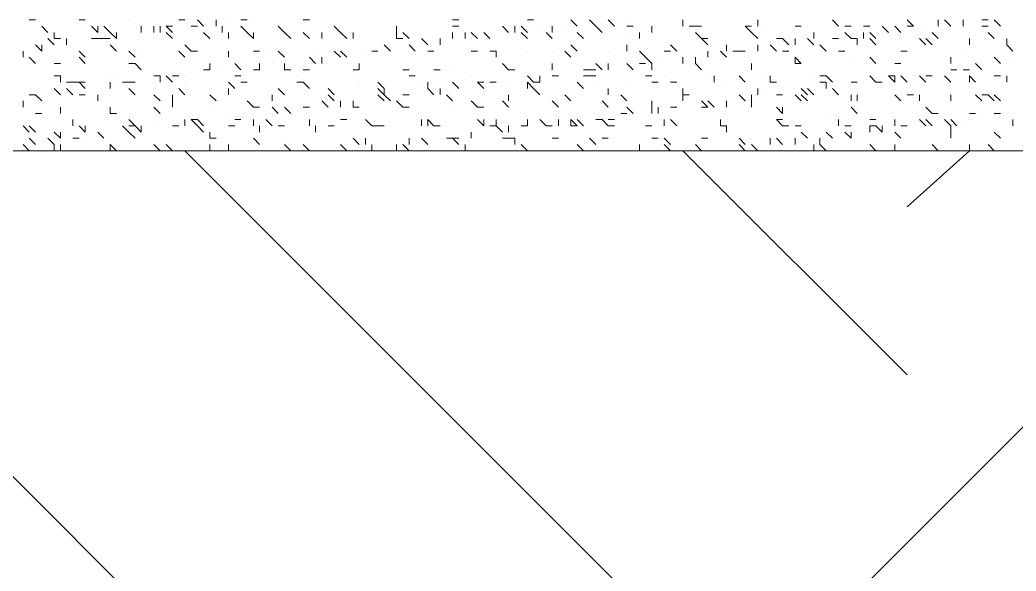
# Model space of a CAD drawing. Header units: millimetres. Extents: x 2928 to 3112, y 1220 to 1280.
# Drawn here: x 3103.218 to 3103.747, y 1251.453 to 1251.745 of the extents above; entities that cross this region are included whole.
import ezdxf

# ---------------------------------------------------------------- set-up
doc = ezdxf.new("R2010")
doc.units = ezdxf.units.MM

msp = doc.modelspace()

# ---------------------------------------------------------------- linework, layer by layer
at = {"color": 9, "linetype": 'Continuous', "lineweight": 5, "true_color": 0xbababa}
for points in [[(3103.22606, 1251.74545), (3103.22275, 1251.74545), (3103.22275, 1251.74545)], [(3103.25252, 1251.74545), (3103.24921, 1251.74545), (3103.24921, 1251.74545)], [(3103.30545, 1251.74545), (3103.30214, 1251.74545), (3103.30214, 1251.74545)], [(3103.31537, 1251.74214), (3103.31207, 1251.74545), (3103.31207, 1251.74545)], [(3103.32199, 1251.74214), (3103.32199, 1251.74545), (3103.32199, 1251.74545)], [(3103.33853, 1251.74545), (3103.33522, 1251.74545), (3103.33522, 1251.74545)], [(3103.37161, 1251.74545), (3103.3683, 1251.74545), (3103.3683, 1251.74545)], [(3103.451, 1251.74545), (3103.44769, 1251.74545), (3103.44769, 1251.74545)], [(3103.4907, 1251.74545), (3103.48739, 1251.74545), (3103.48739, 1251.74545)], [(3103.51385, 1251.74214), (3103.51054, 1251.74545), (3103.51054, 1251.74545)], [(3103.52378, 1251.74214), (3103.52047, 1251.74545), (3103.52047, 1251.74545)], [(3103.5337, 1251.74214), (3103.53039, 1251.74545), (3103.53039, 1251.74545)], [(3103.57009, 1251.74214), (3103.57009, 1251.74545), (3103.57009, 1251.74545)], [(3103.60978, 1251.74214), (3103.60978, 1251.74545), (3103.60978, 1251.74545)], [(3103.65279, 1251.74214), (3103.64948, 1251.74545), (3103.64948, 1251.74545)], [(3103.69248, 1251.74214), (3103.68917, 1251.74545), (3103.68917, 1251.74545)], [(3103.70571, 1251.74214), (3103.70571, 1251.74545), (3103.70571, 1251.74545)], [(3103.71233, 1251.74214), (3103.70902, 1251.74545), (3103.70902, 1251.74545)], [(3103.71233, 1251.74214), (3103.70902, 1251.74545), (3103.70902, 1251.74545)], [(3103.71895, 1251.74214), (3103.71895, 1251.74545), (3103.71895, 1251.74545)], [(3103.73218, 1251.74545), (3103.72887, 1251.74545), (3103.72887, 1251.74545)], [(3103.73879, 1251.74214), (3103.73549, 1251.74545), (3103.73549, 1251.74545)], [(3103.23267, 1251.73883), (3103.22937, 1251.74214), (3103.22937, 1251.74214)], [(3103.23598, 1251.73553), (3103.23598, 1251.73883), (3103.23598, 1251.73883)], [(3103.25914, 1251.73883), (3103.25583, 1251.74214), (3103.25583, 1251.74214)], [(3103.25914, 1251.73883), (3103.25914, 1251.74214), (3103.25914, 1251.74214)], [(3103.26575, 1251.73883), (3103.26245, 1251.74214), (3103.26245, 1251.74214)], [(3103.26906, 1251.73553), (3103.26575, 1251.73883), (3103.26575, 1251.73883)], [(3103.26906, 1251.73553), (3103.26906, 1251.73883), (3103.26906, 1251.73883)], [(3103.28229, 1251.73883), (3103.28229, 1251.74214), (3103.28229, 1251.74214)], [(3103.28891, 1251.73883), (3103.28891, 1251.74214), (3103.28891, 1251.74214)], [(3103.29222, 1251.73883), (3103.29222, 1251.74214), (3103.29222, 1251.74214)], [(3103.29883, 1251.74214), (3103.29553, 1251.74214), (3103.29553, 1251.74214)], [(3103.29883, 1251.73883), (3103.29553, 1251.74214), (3103.29553, 1251.74214)], [(3103.29883, 1251.73553), (3103.29553, 1251.73883), (3103.29553, 1251.73883)], [(3103.31207, 1251.74214), (3103.30876, 1251.74214), (3103.30876, 1251.74214)], [(3103.31868, 1251.73553), (3103.31537, 1251.73883), (3103.31537, 1251.73883)], [(3103.3253, 1251.73883), (3103.3253, 1251.74214), (3103.3253, 1251.74214)], [(3103.3286, 1251.73553), (3103.3286, 1251.73883), (3103.3286, 1251.73883)], [(3103.33853, 1251.73883), (3103.33522, 1251.74214), (3103.33522, 1251.74214)], [(3103.34184, 1251.73553), (3103.33853, 1251.73883), (3103.33853, 1251.73883)], [(3103.34184, 1251.73553), (3103.34184, 1251.73883), (3103.34184, 1251.73883)], [(3103.35838, 1251.73883), (3103.35507, 1251.74214), (3103.35507, 1251.74214)], [(3103.36168, 1251.73553), (3103.35838, 1251.73883), (3103.35838, 1251.73883)], [(3103.37161, 1251.73553), (3103.3683, 1251.73883), (3103.3683, 1251.73883)], [(3103.37822, 1251.73553), (3103.37822, 1251.73883), (3103.37822, 1251.73883)], [(3103.38815, 1251.73883), (3103.38484, 1251.74214), (3103.38484, 1251.74214)], [(3103.39146, 1251.73553), (3103.38815, 1251.73883), (3103.38815, 1251.73883)], [(3103.39476, 1251.73553), (3103.39476, 1251.73883), (3103.39476, 1251.73883)], [(3103.41792, 1251.73883), (3103.41792, 1251.74214), (3103.41792, 1251.74214)], [(3103.41792, 1251.73553), (3103.41792, 1251.73883), (3103.41792, 1251.73883)], [(3103.42454, 1251.73553), (3103.42123, 1251.73883), (3103.42123, 1251.73883)], [(3103.42454, 1251.73553), (3103.42123, 1251.73883), (3103.42123, 1251.73883)], [(3103.451, 1251.74214), (3103.44769, 1251.74214), (3103.44769, 1251.74214)], [(3103.44769, 1251.73553), (3103.44769, 1251.73883), (3103.44769, 1251.73883)], [(3103.45431, 1251.73553), (3103.45431, 1251.73883), (3103.45431, 1251.73883)], [(3103.46092, 1251.73553), (3103.45762, 1251.73883), (3103.45762, 1251.73883)], [(3103.46754, 1251.73553), (3103.46423, 1251.73883), (3103.46423, 1251.73883)], [(3103.47746, 1251.73883), (3103.47416, 1251.74214), (3103.47416, 1251.74214)], [(3103.48077, 1251.73883), (3103.48077, 1251.74214), (3103.48077, 1251.74214)], [(3103.48739, 1251.73883), (3103.48408, 1251.74214), (3103.48408, 1251.74214)], [(3103.48739, 1251.73553), (3103.48408, 1251.73883), (3103.48408, 1251.73883)], [(3103.50062, 1251.73553), (3103.49731, 1251.73883), (3103.49731, 1251.73883)], [(3103.50062, 1251.73883), (3103.50062, 1251.74214), (3103.50062, 1251.74214)], [(3103.51716, 1251.73553), (3103.51385, 1251.73883), (3103.51385, 1251.73883)], [(3103.52708, 1251.73883), (3103.52378, 1251.74214), (3103.52378, 1251.74214)], [(3103.54362, 1251.74214), (3103.54032, 1251.74214), (3103.54032, 1251.74214)], [(3103.54693, 1251.73553), (3103.54693, 1251.73883), (3103.54693, 1251.73883)], [(3103.55355, 1251.73883), (3103.55355, 1251.74214), (3103.55355, 1251.74214)], [(3103.5767, 1251.74214), (3103.5734, 1251.74214), (3103.5734, 1251.74214)], [(3103.58001, 1251.74214), (3103.5767, 1251.74214), (3103.5767, 1251.74214)], [(3103.58001, 1251.73553), (3103.5767, 1251.73883), (3103.5767, 1251.73883)], [(3103.60648, 1251.73883), (3103.60317, 1251.74214), (3103.60317, 1251.74214)], [(3103.60648, 1251.74214), (3103.60317, 1251.74214), (3103.60317, 1251.74214)], [(3103.60978, 1251.73553), (3103.60648, 1251.73883), (3103.60648, 1251.73883)], [(3103.63294, 1251.74214), (3103.62963, 1251.74214), (3103.62963, 1251.74214)], [(3103.63955, 1251.73553), (3103.63955, 1251.73883), (3103.63955, 1251.73883)], [(3103.6594, 1251.74214), (3103.65609, 1251.74214), (3103.65609, 1251.74214)], [(3103.6594, 1251.73553), (3103.65609, 1251.73883), (3103.65609, 1251.73883)], [(3103.66933, 1251.74214), (3103.66602, 1251.74214), (3103.66602, 1251.74214)], [(3103.66602, 1251.73553), (3103.66602, 1251.73883), (3103.66602, 1251.73883)], [(3103.67263, 1251.73553), (3103.66933, 1251.73883), (3103.66933, 1251.73883)], [(3103.67925, 1251.73883), (3103.67594, 1251.74214), (3103.67594, 1251.74214)], [(3103.68587, 1251.73883), (3103.68256, 1251.74214), (3103.68256, 1251.74214)], [(3103.69248, 1251.74214), (3103.68917, 1251.74214), (3103.68917, 1251.74214)], [(3103.70571, 1251.73553), (3103.70241, 1251.73883), (3103.70241, 1251.73883)], [(3103.73218, 1251.74214), (3103.72887, 1251.74214), (3103.72887, 1251.74214)], [(3103.73549, 1251.73553), (3103.73218, 1251.73883), (3103.73218, 1251.73883)], [(3103.23598, 1251.73222), (3103.23267, 1251.73553), (3103.23267, 1251.73553)], [(3103.23929, 1251.73553), (3103.23598, 1251.73553), (3103.23598, 1251.73553)], [(3103.2426, 1251.73222), (3103.2426, 1251.73553), (3103.2426, 1251.73553)], [(3103.25914, 1251.73553), (3103.25583, 1251.73553), (3103.25583, 1251.73553)], [(3103.26245, 1251.73553), (3103.25914, 1251.73553), (3103.25914, 1251.73553)], [(3103.26575, 1251.73553), (3103.26245, 1251.73553), (3103.26245, 1251.73553)], [(3103.42123, 1251.73553), (3103.41792, 1251.73553), (3103.41792, 1251.73553)], [(3103.43446, 1251.73222), (3103.43115, 1251.73553), (3103.43115, 1251.73553)], [(3103.44108, 1251.73222), (3103.44108, 1251.73553), (3103.44108, 1251.73553)], [(3103.58332, 1251.73553), (3103.58001, 1251.73553), (3103.58001, 1251.73553)], [(3103.58332, 1251.73222), (3103.58001, 1251.73553), (3103.58001, 1251.73553)], [(3103.62301, 1251.73553), (3103.61971, 1251.73553), (3103.61971, 1251.73553)], [(3103.62632, 1251.73222), (3103.62301, 1251.73553), (3103.62301, 1251.73553)], [(3103.62963, 1251.73222), (3103.62963, 1251.73553), (3103.62963, 1251.73553)], [(3103.63955, 1251.73222), (3103.63625, 1251.73553), (3103.63625, 1251.73553)], [(3103.65279, 1251.73553), (3103.64948, 1251.73553), (3103.64948, 1251.73553)], [(3103.66271, 1251.73553), (3103.6594, 1251.73553), (3103.6594, 1251.73553)], [(3103.66271, 1251.73222), (3103.66271, 1251.73553), (3103.66271, 1251.73553)], [(3103.67263, 1251.73222), (3103.66933, 1251.73553), (3103.66933, 1251.73553)], [(3103.6991, 1251.73222), (3103.69579, 1251.73553), (3103.69579, 1251.73553)], [(3103.70241, 1251.73222), (3103.6991, 1251.73553), (3103.6991, 1251.73553)], [(3103.72225, 1251.73222), (3103.72225, 1251.73553), (3103.72225, 1251.73553)], [(3103.7421, 1251.73222), (3103.7421, 1251.73553), (3103.7421, 1251.73553)], [(3103.21944, 1251.7256), (3103.21944, 1251.72891), (3103.21944, 1251.72891)], [(3103.22937, 1251.72891), (3103.22606, 1251.73222), (3103.22606, 1251.73222)], [(3103.22937, 1251.72891), (3103.22937, 1251.73222), (3103.22937, 1251.73222)], [(3103.22937, 1251.72891), (3103.22937, 1251.73222), (3103.22937, 1251.73222)], [(3103.25252, 1251.7256), (3103.24921, 1251.72891), (3103.24921, 1251.72891)], [(3103.26906, 1251.72891), (3103.26575, 1251.73222), (3103.26575, 1251.73222)], [(3103.27899, 1251.7256), (3103.27568, 1251.72891), (3103.27568, 1251.72891)], [(3103.30545, 1251.7256), (3103.30214, 1251.72891), (3103.30214, 1251.72891)], [(3103.30876, 1251.72891), (3103.30545, 1251.73222), (3103.30545, 1251.73222)], [(3103.31207, 1251.72891), (3103.30876, 1251.72891), (3103.30876, 1251.72891)], [(3103.3286, 1251.7256), (3103.3286, 1251.72891), (3103.3286, 1251.72891)], [(3103.34514, 1251.72891), (3103.34184, 1251.72891), (3103.34184, 1251.72891)], [(3103.35838, 1251.7256), (3103.35507, 1251.72891), (3103.35507, 1251.72891)], [(3103.38815, 1251.7256), (3103.38484, 1251.72891), (3103.38484, 1251.72891)], [(3103.39146, 1251.7256), (3103.38815, 1251.72891), (3103.38815, 1251.72891)], [(3103.408, 1251.72891), (3103.40469, 1251.72891), (3103.40469, 1251.72891)], [(3103.408, 1251.72891), (3103.40469, 1251.72891), (3103.40469, 1251.72891)], [(3103.41461, 1251.72891), (3103.4113, 1251.73222), (3103.4113, 1251.73222)], [(3103.42784, 1251.72891), (3103.42454, 1251.73222), (3103.42454, 1251.73222)], [(3103.43777, 1251.72891), (3103.43446, 1251.72891), (3103.43446, 1251.72891)], [(3103.46092, 1251.72891), (3103.45762, 1251.72891), (3103.45762, 1251.72891)], [(3103.47085, 1251.72891), (3103.46754, 1251.72891), (3103.46754, 1251.72891)], [(3103.47085, 1251.72891), (3103.46754, 1251.72891), (3103.46754, 1251.72891)], [(3103.47085, 1251.7256), (3103.47085, 1251.72891), (3103.47085, 1251.72891)], [(3103.51054, 1251.7256), (3103.50724, 1251.72891), (3103.50724, 1251.72891)], [(3103.51385, 1251.72891), (3103.51054, 1251.73222), (3103.51054, 1251.73222)], [(3103.54032, 1251.72891), (3103.54032, 1251.73222), (3103.54032, 1251.73222)], [(3103.55024, 1251.7256), (3103.54693, 1251.72891), (3103.54693, 1251.72891)], [(3103.56347, 1251.72891), (3103.56016, 1251.72891), (3103.56016, 1251.72891)], [(3103.56678, 1251.72891), (3103.56347, 1251.73222), (3103.56347, 1251.73222)], [(3103.58332, 1251.7256), (3103.58332, 1251.72891), (3103.58332, 1251.72891)], [(3103.59324, 1251.7256), (3103.58994, 1251.72891), (3103.58994, 1251.72891)], [(3103.59324, 1251.72891), (3103.59324, 1251.73222), (3103.59324, 1251.73222)], [(3103.59986, 1251.72891), (3103.59655, 1251.72891), (3103.59655, 1251.72891)], [(3103.60317, 1251.72891), (3103.59986, 1251.72891), (3103.59986, 1251.72891)], [(3103.60978, 1251.72891), (3103.60978, 1251.73222), (3103.60978, 1251.73222)], [(3103.61971, 1251.72891), (3103.6164, 1251.73222), (3103.6164, 1251.73222)], [(3103.62632, 1251.72891), (3103.62301, 1251.72891), (3103.62301, 1251.72891)], [(3103.64617, 1251.72891), (3103.64286, 1251.73222), (3103.64286, 1251.73222)], [(3103.65609, 1251.72891), (3103.65279, 1251.72891), (3103.65279, 1251.72891)], [(3103.68917, 1251.72891), (3103.68587, 1251.72891), (3103.68587, 1251.72891)], [(3103.74541, 1251.72891), (3103.7421, 1251.73222), (3103.7421, 1251.73222)], [(3103.22606, 1251.72229), (3103.22275, 1251.7256), (3103.22275, 1251.7256)], [(3103.25252, 1251.72229), (3103.24921, 1251.7256), (3103.24921, 1251.7256)], [(3103.37492, 1251.72229), (3103.37161, 1251.7256), (3103.37161, 1251.7256)], [(3103.37822, 1251.72229), (3103.37822, 1251.7256), (3103.37822, 1251.7256)], [(3103.55355, 1251.72229), (3103.55024, 1251.7256), (3103.55024, 1251.7256)], [(3103.57009, 1251.72229), (3103.57009, 1251.7256), (3103.57009, 1251.7256)], [(3103.5767, 1251.72229), (3103.5767, 1251.7256), (3103.5767, 1251.7256)], [(3103.62963, 1251.72229), (3103.62963, 1251.7256), (3103.62963, 1251.7256)], [(3103.63294, 1251.72229), (3103.62963, 1251.7256), (3103.62963, 1251.7256)], [(3103.67263, 1251.72229), (3103.66933, 1251.7256), (3103.66933, 1251.7256)], [(3103.71233, 1251.72229), (3103.71233, 1251.7256), (3103.71233, 1251.7256)], [(3103.73879, 1251.72229), (3103.73549, 1251.7256), (3103.73549, 1251.7256)], [(3103.23929, 1251.72229), (3103.23598, 1251.72229), (3103.23598, 1251.72229)], [(3103.27899, 1251.72229), (3103.27568, 1251.72229), (3103.27568, 1251.72229)], [(3103.28229, 1251.71899), (3103.27899, 1251.72229), (3103.27899, 1251.72229)], [(3103.31868, 1251.71899), (3103.31537, 1251.71899), (3103.31537, 1251.71899)], [(3103.31868, 1251.71899), (3103.31868, 1251.72229), (3103.31868, 1251.72229)], [(3103.33522, 1251.71899), (3103.33191, 1251.72229), (3103.33191, 1251.72229)], [(3103.34514, 1251.71899), (3103.34184, 1251.71899), (3103.34184, 1251.71899)], [(3103.34514, 1251.71899), (3103.34514, 1251.72229), (3103.34514, 1251.72229)], [(3103.35838, 1251.71899), (3103.35838, 1251.72229), (3103.35838, 1251.72229)], [(3103.36168, 1251.71899), (3103.35838, 1251.71899), (3103.35838, 1251.71899)], [(3103.37161, 1251.71899), (3103.3683, 1251.71899), (3103.3683, 1251.71899)], [(3103.39807, 1251.71899), (3103.39476, 1251.71899), (3103.39476, 1251.71899)], [(3103.39807, 1251.71899), (3103.39807, 1251.72229), (3103.39807, 1251.72229)], [(3103.42454, 1251.71899), (3103.42123, 1251.71899), (3103.42123, 1251.71899)], [(3103.44108, 1251.71899), (3103.43777, 1251.71899), (3103.43777, 1251.71899)], [(3103.47746, 1251.71899), (3103.47416, 1251.72229), (3103.47416, 1251.72229)], [(3103.48077, 1251.71899), (3103.47746, 1251.71899), (3103.47746, 1251.71899)], [(3103.50062, 1251.71899), (3103.50062, 1251.72229), (3103.50062, 1251.72229)], [(3103.52047, 1251.71899), (3103.51716, 1251.71899), (3103.51716, 1251.71899)], [(3103.52378, 1251.71899), (3103.52047, 1251.71899), (3103.52047, 1251.71899)], [(3103.52708, 1251.71899), (3103.52378, 1251.72229), (3103.52378, 1251.72229)], [(3103.53039, 1251.71899), (3103.53039, 1251.72229), (3103.53039, 1251.72229)], [(3103.54362, 1251.71899), (3103.54032, 1251.72229), (3103.54032, 1251.72229)], [(3103.55024, 1251.72229), (3103.54693, 1251.72229), (3103.54693, 1251.72229)], [(3103.55355, 1251.71899), (3103.55355, 1251.72229), (3103.55355, 1251.72229)], [(3103.58001, 1251.71899), (3103.5767, 1251.72229), (3103.5767, 1251.72229)], [(3103.60648, 1251.71899), (3103.60648, 1251.72229), (3103.60648, 1251.72229)], [(3103.63294, 1251.72229), (3103.62963, 1251.72229), (3103.62963, 1251.72229)], [(3103.68587, 1251.72229), (3103.68256, 1251.72229), (3103.68256, 1251.72229)], [(3103.71564, 1251.71899), (3103.71233, 1251.71899), (3103.71233, 1251.71899)], [(3103.72225, 1251.71899), (3103.71895, 1251.71899), (3103.71895, 1251.71899)], [(3103.72887, 1251.71899), (3103.72556, 1251.72229), (3103.72556, 1251.72229)], [(3103.23929, 1251.71568), (3103.23598, 1251.71568), (3103.23598, 1251.71568)], [(3103.23929, 1251.71237), (3103.23929, 1251.71568), (3103.23929, 1251.71568)], [(3103.24591, 1251.71237), (3103.2426, 1251.71237), (3103.2426, 1251.71237)], [(3103.24921, 1251.71237), (3103.24591, 1251.71237), (3103.24591, 1251.71237)], [(3103.25252, 1251.70906), (3103.24921, 1251.71237), (3103.24921, 1251.71237)], [(3103.25252, 1251.71237), (3103.24921, 1251.71237), (3103.24921, 1251.71237)], [(3103.26575, 1251.70906), (3103.26575, 1251.71237), (3103.26575, 1251.71237)], [(3103.27568, 1251.71237), (3103.27237, 1251.71237), (3103.27237, 1251.71237)], [(3103.27899, 1251.71237), (3103.27568, 1251.71237), (3103.27568, 1251.71237)], [(3103.29222, 1251.71568), (3103.28891, 1251.71568), (3103.28891, 1251.71568)], [(3103.29222, 1251.71237), (3103.29222, 1251.71568), (3103.29222, 1251.71568)], [(3103.29883, 1251.71237), (3103.29553, 1251.71568), (3103.29553, 1251.71568)], [(3103.30214, 1251.71568), (3103.29883, 1251.71568), (3103.29883, 1251.71568)], [(3103.33191, 1251.70906), (3103.3286, 1251.71237), (3103.3286, 1251.71237)], [(3103.33522, 1251.71568), (3103.33191, 1251.71568), (3103.33191, 1251.71568)], [(3103.33853, 1251.71237), (3103.33522, 1251.71237), (3103.33522, 1251.71237)], [(3103.3683, 1251.71237), (3103.36499, 1251.71237), (3103.36499, 1251.71237)], [(3103.37161, 1251.70906), (3103.3683, 1251.71237), (3103.3683, 1251.71237)], [(3103.4113, 1251.70906), (3103.408, 1251.71237), (3103.408, 1251.71237)], [(3103.42784, 1251.71568), (3103.42454, 1251.71568), (3103.42454, 1251.71568)], [(3103.43446, 1251.70906), (3103.43446, 1251.71237), (3103.43446, 1251.71237)], [(3103.451, 1251.70906), (3103.44769, 1251.71237), (3103.44769, 1251.71237)], [(3103.451, 1251.70906), (3103.44769, 1251.71237), (3103.44769, 1251.71237)], [(3103.46423, 1251.70906), (3103.46092, 1251.71237), (3103.46092, 1251.71237)], [(3103.46423, 1251.70906), (3103.46092, 1251.71237), (3103.46092, 1251.71237)], [(3103.46423, 1251.71237), (3103.46092, 1251.71237), (3103.46092, 1251.71237)], [(3103.47085, 1251.71237), (3103.46754, 1251.71237), (3103.46754, 1251.71237)], [(3103.4907, 1251.71237), (3103.48739, 1251.71568), (3103.48739, 1251.71568)], [(3103.48739, 1251.70906), (3103.48739, 1251.71237), (3103.48739, 1251.71237)], [(3103.4907, 1251.70906), (3103.48739, 1251.71237), (3103.48739, 1251.71237)], [(3103.494, 1251.71237), (3103.4907, 1251.71237), (3103.4907, 1251.71237)], [(3103.494, 1251.71237), (3103.494, 1251.71568), (3103.494, 1251.71568)], [(3103.50393, 1251.71568), (3103.50062, 1251.71568), (3103.50062, 1251.71568)], [(3103.51716, 1251.70906), (3103.51385, 1251.71237), (3103.51385, 1251.71237)], [(3103.52047, 1251.71568), (3103.51716, 1251.71568), (3103.51716, 1251.71568)], [(3103.52378, 1251.71568), (3103.52047, 1251.71568), (3103.52047, 1251.71568)], [(3103.55355, 1251.71568), (3103.55024, 1251.71568), (3103.55024, 1251.71568)], [(3103.55686, 1251.71237), (3103.55355, 1251.71237), (3103.55355, 1251.71237)], [(3103.56678, 1251.71237), (3103.56347, 1251.71237), (3103.56347, 1251.71237)], [(3103.58663, 1251.71237), (3103.58663, 1251.71568), (3103.58663, 1251.71568)], [(3103.60317, 1251.71237), (3103.59986, 1251.71568), (3103.59986, 1251.71568)], [(3103.6164, 1251.71237), (3103.6164, 1251.71568), (3103.6164, 1251.71568)], [(3103.61971, 1251.71237), (3103.6164, 1251.71237), (3103.6164, 1251.71237)], [(3103.64617, 1251.71568), (3103.64286, 1251.71568), (3103.64286, 1251.71568)], [(3103.64617, 1251.71237), (3103.64286, 1251.71237), (3103.64286, 1251.71237)], [(3103.64948, 1251.71237), (3103.64617, 1251.71568), (3103.64617, 1251.71568)], [(3103.64617, 1251.70906), (3103.64617, 1251.71237), (3103.64617, 1251.71237)], [(3103.66271, 1251.71237), (3103.6594, 1251.71237), (3103.6594, 1251.71237)], [(3103.67263, 1251.71237), (3103.66933, 1251.71568), (3103.66933, 1251.71568)], [(3103.67594, 1251.71237), (3103.67263, 1251.71237), (3103.67263, 1251.71237)], [(3103.68256, 1251.71237), (3103.67925, 1251.71568), (3103.67925, 1251.71568)], [(3103.68256, 1251.71568), (3103.67925, 1251.71568), (3103.67925, 1251.71568)], [(3103.68256, 1251.71237), (3103.68256, 1251.71568), (3103.68256, 1251.71568)], [(3103.68917, 1251.71237), (3103.68587, 1251.71568), (3103.68587, 1251.71568)], [(3103.6991, 1251.71237), (3103.69579, 1251.71568), (3103.69579, 1251.71568)], [(3103.70241, 1251.71568), (3103.6991, 1251.71568), (3103.6991, 1251.71568)], [(3103.71233, 1251.71237), (3103.70902, 1251.71568), (3103.70902, 1251.71568)], [(3103.72556, 1251.71237), (3103.72225, 1251.71568), (3103.72225, 1251.71568)], [(3103.72225, 1251.71237), (3103.72225, 1251.71568), (3103.72225, 1251.71568)], [(3103.73879, 1251.71568), (3103.73549, 1251.71568), (3103.73549, 1251.71568)], [(3103.7421, 1251.71237), (3103.7421, 1251.71568), (3103.7421, 1251.71568)], [(3103.23929, 1251.70575), (3103.23598, 1251.70906), (3103.23598, 1251.70906)], [(3103.24591, 1251.70575), (3103.2426, 1251.70906), (3103.2426, 1251.70906)], [(3103.27899, 1251.70575), (3103.27568, 1251.70906), (3103.27568, 1251.70906)], [(3103.30545, 1251.70575), (3103.30214, 1251.70906), (3103.30214, 1251.70906)], [(3103.3286, 1251.70575), (3103.3286, 1251.70906), (3103.3286, 1251.70906)], [(3103.35838, 1251.70575), (3103.35507, 1251.70906), (3103.35507, 1251.70906)], [(3103.38484, 1251.70575), (3103.38153, 1251.70906), (3103.38153, 1251.70906)], [(3103.4113, 1251.70575), (3103.408, 1251.70906), (3103.408, 1251.70906)], [(3103.4113, 1251.70575), (3103.4113, 1251.70906), (3103.4113, 1251.70906)], [(3103.43777, 1251.70575), (3103.43446, 1251.70906), (3103.43446, 1251.70906)], [(3103.44108, 1251.70575), (3103.44108, 1251.70906), (3103.44108, 1251.70906)], [(3103.494, 1251.70575), (3103.4907, 1251.70906), (3103.4907, 1251.70906)], [(3103.53039, 1251.70575), (3103.53039, 1251.70906), (3103.53039, 1251.70906)], [(3103.57009, 1251.70575), (3103.57009, 1251.70906), (3103.57009, 1251.70906)], [(3103.60978, 1251.70575), (3103.60978, 1251.70906), (3103.60978, 1251.70906)], [(3103.63625, 1251.70575), (3103.63294, 1251.70906), (3103.63294, 1251.70906)], [(3103.63955, 1251.70575), (3103.63625, 1251.70906), (3103.63625, 1251.70906)], [(3103.65279, 1251.70575), (3103.64948, 1251.70906), (3103.64948, 1251.70906)], [(3103.21944, 1251.69914), (3103.21944, 1251.70245), (3103.21944, 1251.70245)], [(3103.22606, 1251.70575), (3103.22275, 1251.70575), (3103.22275, 1251.70575)], [(3103.22606, 1251.70575), (3103.22275, 1251.70575), (3103.22275, 1251.70575)], [(3103.22937, 1251.70245), (3103.22606, 1251.70575), (3103.22606, 1251.70575)], [(3103.25252, 1251.70575), (3103.24921, 1251.70575), (3103.24921, 1251.70575)], [(3103.25914, 1251.70245), (3103.25914, 1251.70575), (3103.25914, 1251.70575)], [(3103.25914, 1251.70245), (3103.25914, 1251.70575), (3103.25914, 1251.70575)], [(3103.29222, 1251.70245), (3103.28891, 1251.70575), (3103.28891, 1251.70575)], [(3103.29883, 1251.70245), (3103.29883, 1251.70575), (3103.29883, 1251.70575)], [(3103.29883, 1251.69914), (3103.29883, 1251.70245), (3103.29883, 1251.70245)], [(3103.32199, 1251.70245), (3103.31868, 1251.70575), (3103.31868, 1251.70575)], [(3103.34184, 1251.69914), (3103.33853, 1251.70245), (3103.33853, 1251.70245)], [(3103.35176, 1251.70245), (3103.35176, 1251.70575), (3103.35176, 1251.70575)], [(3103.38153, 1251.69914), (3103.37822, 1251.70245), (3103.37822, 1251.70245)], [(3103.38484, 1251.70245), (3103.38153, 1251.70575), (3103.38153, 1251.70575)], [(3103.38815, 1251.69914), (3103.38815, 1251.70245), (3103.38815, 1251.70245)], [(3103.39476, 1251.69914), (3103.39476, 1251.70245), (3103.39476, 1251.70245)], [(3103.4113, 1251.70245), (3103.408, 1251.70575), (3103.408, 1251.70575)], [(3103.41461, 1251.70245), (3103.4113, 1251.70575), (3103.4113, 1251.70575)], [(3103.41461, 1251.70245), (3103.4113, 1251.70575), (3103.4113, 1251.70575)], [(3103.42123, 1251.69914), (3103.41792, 1251.70245), (3103.41792, 1251.70245)], [(3103.42454, 1251.70575), (3103.42123, 1251.70575), (3103.42123, 1251.70575)], [(3103.44769, 1251.70245), (3103.44438, 1251.70575), (3103.44438, 1251.70575)], [(3103.46092, 1251.69914), (3103.45762, 1251.70245), (3103.45762, 1251.70245)], [(3103.47746, 1251.69914), (3103.47416, 1251.70245), (3103.47416, 1251.70245)], [(3103.47746, 1251.70245), (3103.47746, 1251.70575), (3103.47746, 1251.70575)], [(3103.50393, 1251.69914), (3103.50062, 1251.70245), (3103.50062, 1251.70245)], [(3103.51054, 1251.70245), (3103.50724, 1251.70575), (3103.50724, 1251.70575)], [(3103.53039, 1251.69914), (3103.52708, 1251.70245), (3103.52708, 1251.70245)], [(3103.54032, 1251.70245), (3103.53701, 1251.70575), (3103.53701, 1251.70575)], [(3103.55355, 1251.69914), (3103.55355, 1251.70245), (3103.55355, 1251.70245)], [(3103.57009, 1251.70245), (3103.57009, 1251.70575), (3103.57009, 1251.70575)], [(3103.5734, 1251.70575), (3103.57009, 1251.70575), (3103.57009, 1251.70575)], [(3103.58332, 1251.69914), (3103.58001, 1251.70245), (3103.58001, 1251.70245)], [(3103.58332, 1251.69914), (3103.58001, 1251.70245), (3103.58001, 1251.70245)], [(3103.58663, 1251.69914), (3103.58332, 1251.70245), (3103.58332, 1251.70245)], [(3103.59324, 1251.69914), (3103.59324, 1251.70245), (3103.59324, 1251.70245)], [(3103.60317, 1251.70245), (3103.59986, 1251.70575), (3103.59986, 1251.70575)], [(3103.60648, 1251.70245), (3103.60648, 1251.70575), (3103.60648, 1251.70575)], [(3103.60648, 1251.69914), (3103.60648, 1251.70245), (3103.60648, 1251.70245)], [(3103.62301, 1251.70575), (3103.61971, 1251.70575), (3103.61971, 1251.70575)], [(3103.63294, 1251.70245), (3103.62963, 1251.70575), (3103.62963, 1251.70575)], [(3103.63625, 1251.70245), (3103.63294, 1251.70575), (3103.63294, 1251.70575)], [(3103.6594, 1251.70245), (3103.6594, 1251.70575), (3103.6594, 1251.70575)], [(3103.66271, 1251.70245), (3103.66271, 1251.70575), (3103.66271, 1251.70575)], [(3103.68587, 1251.70245), (3103.68256, 1251.70575), (3103.68256, 1251.70575)], [(3103.69248, 1251.70575), (3103.68917, 1251.70575), (3103.68917, 1251.70575)], [(3103.69579, 1251.70245), (3103.69579, 1251.70575), (3103.69579, 1251.70575)], [(3103.71233, 1251.70245), (3103.71233, 1251.70575), (3103.71233, 1251.70575)], [(3103.72887, 1251.70245), (3103.72556, 1251.70575), (3103.72556, 1251.70575)], [(3103.73218, 1251.70575), (3103.72887, 1251.70575), (3103.72887, 1251.70575)], [(3103.73549, 1251.70245), (3103.73218, 1251.70575), (3103.73218, 1251.70575)], [(3103.73879, 1251.70245), (3103.73549, 1251.70575), (3103.73549, 1251.70575)], [(3103.23929, 1251.69583), (3103.23929, 1251.69914), (3103.23929, 1251.69914)], [(3103.26575, 1251.69583), (3103.26575, 1251.69914), (3103.26575, 1251.69914)], [(3103.29222, 1251.69583), (3103.28891, 1251.69914), (3103.28891, 1251.69914)], [(3103.34514, 1251.69914), (3103.34184, 1251.69914), (3103.34184, 1251.69914)], [(3103.35507, 1251.69583), (3103.35176, 1251.69914), (3103.35176, 1251.69914)], [(3103.36168, 1251.69583), (3103.35838, 1251.69914), (3103.35838, 1251.69914)], [(3103.37161, 1251.69914), (3103.3683, 1251.69914), (3103.3683, 1251.69914)], [(3103.37161, 1251.69914), (3103.3683, 1251.69914), (3103.3683, 1251.69914)], [(3103.39807, 1251.69914), (3103.39476, 1251.69914), (3103.39476, 1251.69914)], [(3103.42454, 1251.69914), (3103.42123, 1251.69914), (3103.42123, 1251.69914)], [(3103.46423, 1251.69914), (3103.46092, 1251.69914), (3103.46092, 1251.69914)], [(3103.54362, 1251.69583), (3103.54032, 1251.69914), (3103.54032, 1251.69914)], [(3103.55355, 1251.69583), (3103.55355, 1251.69914), (3103.55355, 1251.69914)], [(3103.55686, 1251.69583), (3103.55686, 1251.69914), (3103.55686, 1251.69914)], [(3103.56678, 1251.69914), (3103.56347, 1251.69914), (3103.56347, 1251.69914)], [(3103.58332, 1251.69914), (3103.58001, 1251.69914), (3103.58001, 1251.69914)], [(3103.62301, 1251.69583), (3103.61971, 1251.69914), (3103.61971, 1251.69914)], [(3103.62301, 1251.69583), (3103.62301, 1251.69914), (3103.62301, 1251.69914)], [(3103.66271, 1251.69583), (3103.6594, 1251.69914), (3103.6594, 1251.69914)], [(3103.70241, 1251.69583), (3103.6991, 1251.69914), (3103.6991, 1251.69914)], [(3103.22937, 1251.69583), (3103.22606, 1251.69583), (3103.22606, 1251.69583)], [(3103.24591, 1251.68922), (3103.24591, 1251.69252), (3103.24591, 1251.69252)], [(3103.26906, 1251.69583), (3103.26575, 1251.69583), (3103.26575, 1251.69583)], [(3103.27899, 1251.68922), (3103.27568, 1251.69252), (3103.27568, 1251.69252)], [(3103.30545, 1251.68922), (3103.30545, 1251.69252), (3103.30545, 1251.69252)], [(3103.31207, 1251.68922), (3103.30876, 1251.69252), (3103.30876, 1251.69252)], [(3103.31207, 1251.69252), (3103.30876, 1251.69252), (3103.30876, 1251.69252)], [(3103.31537, 1251.68922), (3103.31207, 1251.69252), (3103.31207, 1251.69252)], [(3103.33522, 1251.69252), (3103.33191, 1251.69252), (3103.33191, 1251.69252)], [(3103.34184, 1251.68922), (3103.34184, 1251.69252), (3103.34184, 1251.69252)], [(3103.35176, 1251.68922), (3103.34845, 1251.69252), (3103.34845, 1251.69252)], [(3103.37161, 1251.68922), (3103.37161, 1251.69252), (3103.37161, 1251.69252)], [(3103.39146, 1251.69252), (3103.38815, 1251.69252), (3103.38815, 1251.69252)], [(3103.40469, 1251.68922), (3103.40138, 1251.69252), (3103.40138, 1251.69252)], [(3103.43115, 1251.68922), (3103.43115, 1251.69252), (3103.43115, 1251.69252)], [(3103.43777, 1251.68922), (3103.43446, 1251.69252), (3103.43446, 1251.69252)], [(3103.43446, 1251.68922), (3103.43446, 1251.69252), (3103.43446, 1251.69252)], [(3103.46423, 1251.68922), (3103.46092, 1251.69252), (3103.46092, 1251.69252)], [(3103.46423, 1251.68922), (3103.46423, 1251.69252), (3103.46423, 1251.69252)], [(3103.47085, 1251.68922), (3103.47085, 1251.69252), (3103.47085, 1251.69252)], [(3103.48739, 1251.68922), (3103.48739, 1251.69252), (3103.48739, 1251.69252)], [(3103.49731, 1251.68922), (3103.494, 1251.69252), (3103.494, 1251.69252)], [(3103.50393, 1251.68922), (3103.50393, 1251.69252), (3103.50393, 1251.69252)], [(3103.51385, 1251.68922), (3103.51054, 1251.69252), (3103.51054, 1251.69252)], [(3103.51054, 1251.68922), (3103.51054, 1251.69252), (3103.51054, 1251.69252)], [(3103.51716, 1251.68922), (3103.51385, 1251.69252), (3103.51385, 1251.69252)], [(3103.52708, 1251.69252), (3103.52378, 1251.69252), (3103.52378, 1251.69252)], [(3103.53039, 1251.68922), (3103.52708, 1251.69252), (3103.52708, 1251.69252)], [(3103.5337, 1251.69252), (3103.53039, 1251.69252), (3103.53039, 1251.69252)], [(3103.54032, 1251.69583), (3103.53701, 1251.69583), (3103.53701, 1251.69583)], [(3103.56016, 1251.68922), (3103.56016, 1251.69252), (3103.56016, 1251.69252)], [(3103.56678, 1251.68922), (3103.56347, 1251.69252), (3103.56347, 1251.69252)], [(3103.58994, 1251.68922), (3103.58994, 1251.69252), (3103.58994, 1251.69252)], [(3103.62301, 1251.69252), (3103.61971, 1251.69252), (3103.61971, 1251.69252)], [(3103.62301, 1251.68922), (3103.61971, 1251.69252), (3103.61971, 1251.69252)], [(3103.65279, 1251.68922), (3103.65279, 1251.69252), (3103.65279, 1251.69252)], [(3103.67263, 1251.69252), (3103.66933, 1251.69252), (3103.66933, 1251.69252)], [(3103.68256, 1251.68922), (3103.68256, 1251.69252), (3103.68256, 1251.69252)], [(3103.6991, 1251.68922), (3103.69579, 1251.69252), (3103.69579, 1251.69252)], [(3103.70241, 1251.68922), (3103.6991, 1251.69252), (3103.6991, 1251.69252)], [(3103.70571, 1251.69583), (3103.70241, 1251.69583), (3103.70241, 1251.69583)], [(3103.71233, 1251.68922), (3103.70902, 1251.69252), (3103.70902, 1251.69252)], [(3103.71564, 1251.68922), (3103.71233, 1251.69252), (3103.71233, 1251.69252)], [(3103.72556, 1251.69583), (3103.72225, 1251.69583), (3103.72225, 1251.69583)], [(3103.73879, 1251.69583), (3103.73549, 1251.69583), (3103.73549, 1251.69583)], [(3103.74541, 1251.68922), (3103.74541, 1251.69252), (3103.74541, 1251.69252)], [(3103.22275, 1251.68591), (3103.21944, 1251.68922), (3103.21944, 1251.68922)], [(3103.22606, 1251.68591), (3103.22275, 1251.68922), (3103.22275, 1251.68922)], [(3103.23929, 1251.6826), (3103.23598, 1251.68591), (3103.23598, 1251.68591)], [(3103.23929, 1251.6826), (3103.23929, 1251.68591), (3103.23929, 1251.68591)], [(3103.25252, 1251.68591), (3103.24921, 1251.68922), (3103.24921, 1251.68922)], [(3103.25252, 1251.68591), (3103.25252, 1251.68922), (3103.25252, 1251.68922)], [(3103.26245, 1251.6826), (3103.25914, 1251.68591), (3103.25914, 1251.68591)], [(3103.27568, 1251.68591), (3103.27237, 1251.68922), (3103.27237, 1251.68922)], [(3103.27899, 1251.68922), (3103.27568, 1251.68922), (3103.27568, 1251.68922)], [(3103.27899, 1251.6826), (3103.27568, 1251.68591), (3103.27568, 1251.68591)], [(3103.28229, 1251.68591), (3103.27899, 1251.68922), (3103.27899, 1251.68922)], [(3103.28229, 1251.68591), (3103.28229, 1251.68922), (3103.28229, 1251.68922)], [(3103.30214, 1251.68922), (3103.29883, 1251.68922), (3103.29883, 1251.68922)], [(3103.31537, 1251.68591), (3103.31207, 1251.68922), (3103.31207, 1251.68922)], [(3103.31868, 1251.6826), (3103.31868, 1251.68591), (3103.31868, 1251.68591)], [(3103.33191, 1251.68922), (3103.3286, 1251.68922), (3103.3286, 1251.68922)], [(3103.34514, 1251.68591), (3103.34514, 1251.68922), (3103.34514, 1251.68922)], [(3103.35838, 1251.68922), (3103.35507, 1251.68922), (3103.35507, 1251.68922)], [(3103.37492, 1251.68591), (3103.37492, 1251.68922), (3103.37492, 1251.68922)], [(3103.38484, 1251.68922), (3103.38153, 1251.68922), (3103.38153, 1251.68922)], [(3103.408, 1251.68922), (3103.40469, 1251.68922), (3103.40469, 1251.68922)], [(3103.4113, 1251.68922), (3103.408, 1251.68922), (3103.408, 1251.68922)], [(3103.44108, 1251.68922), (3103.43777, 1251.68922), (3103.43777, 1251.68922)], [(3103.45762, 1251.6826), (3103.45762, 1251.68591), (3103.45762, 1251.68591)], [(3103.47085, 1251.68922), (3103.46754, 1251.68922), (3103.46754, 1251.68922)], [(3103.47416, 1251.68591), (3103.47085, 1251.68922), (3103.47085, 1251.68922)], [(3103.47746, 1251.68591), (3103.47746, 1251.68922), (3103.47746, 1251.68922)], [(3103.48739, 1251.68922), (3103.48408, 1251.68922), (3103.48408, 1251.68922)], [(3103.50062, 1251.68922), (3103.49731, 1251.68922), (3103.49731, 1251.68922)], [(3103.51385, 1251.68922), (3103.51054, 1251.68922), (3103.51054, 1251.68922)], [(3103.5337, 1251.68922), (3103.53039, 1251.68922), (3103.53039, 1251.68922)], [(3103.55355, 1251.68922), (3103.55024, 1251.68922), (3103.55024, 1251.68922)], [(3103.59324, 1251.68922), (3103.58994, 1251.68922), (3103.58994, 1251.68922)], [(3103.59324, 1251.68591), (3103.59324, 1251.68922), (3103.59324, 1251.68922)], [(3103.62632, 1251.68922), (3103.62301, 1251.68922), (3103.62301, 1251.68922)], [(3103.63294, 1251.68922), (3103.62963, 1251.68922), (3103.62963, 1251.68922)], [(3103.63625, 1251.6826), (3103.63294, 1251.68591), (3103.63294, 1251.68591)], [(3103.64948, 1251.6826), (3103.64617, 1251.68591), (3103.64617, 1251.68591)], [(3103.6594, 1251.68922), (3103.65609, 1251.68922), (3103.65609, 1251.68922)], [(3103.6594, 1251.6826), (3103.65609, 1251.68591), (3103.65609, 1251.68591)], [(3103.6594, 1251.6826), (3103.6594, 1251.68591), (3103.6594, 1251.68591)], [(3103.66933, 1251.68591), (3103.66933, 1251.68922), (3103.66933, 1251.68922)], [(3103.67263, 1251.68922), (3103.66933, 1251.68922), (3103.66933, 1251.68922)], [(3103.67594, 1251.68591), (3103.67263, 1251.68922), (3103.67263, 1251.68922)], [(3103.67594, 1251.68591), (3103.67594, 1251.68922), (3103.67594, 1251.68922)], [(3103.68587, 1251.6826), (3103.68256, 1251.68591), (3103.68256, 1251.68591)], [(3103.68917, 1251.68922), (3103.68587, 1251.68922), (3103.68587, 1251.68922)], [(3103.71233, 1251.68591), (3103.71233, 1251.68922), (3103.71233, 1251.68922)], [(3103.71233, 1251.6826), (3103.71233, 1251.68591), (3103.71233, 1251.68591)], [(3103.73879, 1251.6826), (3103.73549, 1251.68591), (3103.73549, 1251.68591)], [(3103.22606, 1251.67929), (3103.22275, 1251.6826), (3103.22275, 1251.6826)], [(3103.23598, 1251.67929), (3103.23267, 1251.6826), (3103.23267, 1251.6826)], [(3103.24921, 1251.6826), (3103.24591, 1251.6826), (3103.24591, 1251.6826)], [(3103.32199, 1251.6826), (3103.31868, 1251.6826), (3103.31868, 1251.6826)], [(3103.34514, 1251.67929), (3103.34184, 1251.6826), (3103.34184, 1251.6826)], [(3103.39807, 1251.67929), (3103.39476, 1251.6826), (3103.39476, 1251.6826)], [(3103.40138, 1251.67929), (3103.40138, 1251.6826), (3103.40138, 1251.6826)], [(3103.42454, 1251.67929), (3103.42454, 1251.6826), (3103.42454, 1251.6826)], [(3103.42454, 1251.67929), (3103.42454, 1251.6826), (3103.42454, 1251.6826)], [(3103.43446, 1251.67929), (3103.43115, 1251.6826), (3103.43115, 1251.6826)], [(3103.44769, 1251.6826), (3103.44438, 1251.6826), (3103.44438, 1251.6826)], [(3103.451, 1251.67929), (3103.44769, 1251.6826), (3103.44769, 1251.6826)], [(3103.451, 1251.6826), (3103.44769, 1251.6826), (3103.44769, 1251.6826)], [(3103.47746, 1251.6826), (3103.47416, 1251.6826), (3103.47416, 1251.6826)], [(3103.48077, 1251.6826), (3103.47746, 1251.6826), (3103.47746, 1251.6826)], [(3103.48077, 1251.67929), (3103.48077, 1251.6826), (3103.48077, 1251.6826)], [(3103.50393, 1251.6826), (3103.50062, 1251.6826), (3103.50062, 1251.6826)], [(3103.52378, 1251.67929), (3103.52047, 1251.6826), (3103.52047, 1251.6826)], [(3103.53039, 1251.6826), (3103.52708, 1251.6826), (3103.52708, 1251.6826)], [(3103.55686, 1251.6826), (3103.55355, 1251.6826), (3103.55355, 1251.6826)], [(3103.56347, 1251.67929), (3103.56016, 1251.6826), (3103.56016, 1251.6826)], [(3103.58332, 1251.6826), (3103.58001, 1251.6826), (3103.58001, 1251.6826)], [(3103.60317, 1251.67929), (3103.59986, 1251.6826), (3103.59986, 1251.6826)], [(3103.6164, 1251.67929), (3103.6164, 1251.6826), (3103.6164, 1251.6826)], [(3103.62301, 1251.67929), (3103.61971, 1251.6826), (3103.61971, 1251.6826)], [(3103.62963, 1251.67929), (3103.62963, 1251.6826), (3103.62963, 1251.6826)], [(3103.64286, 1251.67929), (3103.64286, 1251.6826), (3103.64286, 1251.6826)], [(3103.22275, 1251.67598), (3103.21944, 1251.67929), (3103.21944, 1251.67929)], [(3103.23598, 1251.67598), (3103.23598, 1251.67929), (3103.23598, 1251.67929)], [(3103.23929, 1251.67598), (3103.23929, 1251.67929), (3103.23929, 1251.67929)], [(3103.26575, 1251.67598), (3103.26575, 1251.67929), (3103.26575, 1251.67929)], [(3103.26906, 1251.67598), (3103.26575, 1251.67929), (3103.26575, 1251.67929)], [(3103.29222, 1251.67598), (3103.28891, 1251.67929), (3103.28891, 1251.67929)], [(3103.29883, 1251.67598), (3103.29553, 1251.67929), (3103.29553, 1251.67929)], [(3103.55686, 1251.42458), (3103.30545, 1251.67598), (3103.30545, 1251.67598)], [(3103.31868, 1251.67598), (3103.31868, 1251.67929), (3103.31868, 1251.67929)], [(3103.3286, 1251.67598), (3103.3286, 1251.67929), (3103.3286, 1251.67929)], [(3103.36168, 1251.67598), (3103.35838, 1251.67929), (3103.35838, 1251.67929)], [(3103.37161, 1251.67598), (3103.3683, 1251.67929), (3103.3683, 1251.67929)], [(3103.39146, 1251.67598), (3103.38815, 1251.67929), (3103.38815, 1251.67929)], [(3103.39807, 1251.67598), (3103.39476, 1251.67598), (3103.39476, 1251.67598)], [(3103.40469, 1251.67598), (3103.40469, 1251.67929), (3103.40469, 1251.67929)], [(3103.41792, 1251.67598), (3103.41792, 1251.67929), (3103.41792, 1251.67929)], [(3103.42454, 1251.67598), (3103.42123, 1251.67929), (3103.42123, 1251.67929)], [(3103.45431, 1251.67598), (3103.45431, 1251.67929), (3103.45431, 1251.67929)], [(3103.48739, 1251.67598), (3103.48408, 1251.67929), (3103.48408, 1251.67929)], [(3103.51716, 1251.67598), (3103.51385, 1251.67929), (3103.51385, 1251.67929)], [(3103.54693, 1251.67598), (3103.54693, 1251.67929), (3103.54693, 1251.67929)], [(3103.56347, 1251.67598), (3103.56016, 1251.67929), (3103.56016, 1251.67929)], [(3103.68917, 1251.5569), (3103.57009, 1251.67598), (3103.57009, 1251.67598)], [(3103.58001, 1251.67598), (3103.5767, 1251.67929), (3103.5767, 1251.67929)], [(3103.60317, 1251.67598), (3103.59986, 1251.67929), (3103.59986, 1251.67929)], [(3103.60978, 1251.67598), (3103.60648, 1251.67929), (3103.60648, 1251.67929)], [(3103.63955, 1251.67598), (3103.63955, 1251.67929), (3103.63955, 1251.67929)], [(3103.64617, 1251.67598), (3103.64286, 1251.67929), (3103.64286, 1251.67929)], [(3103.67263, 1251.67598), (3103.66933, 1251.67929), (3103.66933, 1251.67929)], [(3103.68256, 1251.67598), (3103.68256, 1251.67929), (3103.68256, 1251.67929)], [(3103.68917, 1251.64621), (3103.72225, 1251.67598), (3103.72225, 1251.67598)], [(3103.70571, 1251.67598), (3103.70241, 1251.67929), (3103.70241, 1251.67929)], [(3103.72225, 1251.67598), (3103.72225, 1251.67929), (3103.72225, 1251.67929)], [(3103.72556, 1251.67598), (3103.72225, 1251.67598), (3103.72225, 1251.67598)], [(3103.73549, 1251.67598), (3103.73218, 1251.67929), (3103.73218, 1251.67929)], [(3103.42454, 1251.29226), (3103.07058, 1251.64621), (3103.07058, 1251.64621)], [(3103.42454, 1251.20294), (3103.77849, 1251.5569), (3103.77849, 1251.5569)]]:
    msp.add_lwpolyline(points, dxfattribs=at)
for points in [[(3103.27568, 1251.74545), (3103.27568, 1251.74545)], [(3103.3286, 1251.74545), (3103.3286, 1251.74545)], [(3103.34184, 1251.74545), (3103.34184, 1251.74545)], [(3103.53039, 1251.74545), (3103.53039, 1251.74545)], [(3103.5337, 1251.74545), (3103.5337, 1251.74545)], [(3103.54032, 1251.74545), (3103.54032, 1251.74545)], [(3103.48077, 1251.74214), (3103.48077, 1251.74214)], [(3103.494, 1251.74214), (3103.494, 1251.74214)], [(3103.50724, 1251.74214), (3103.50724, 1251.74214)], [(3103.51054, 1251.74214), (3103.51054, 1251.74214)], [(3103.61309, 1251.74214), (3103.61309, 1251.74214)], [(3103.63625, 1251.74214), (3103.63625, 1251.74214)], [(3103.68256, 1251.74214), (3103.68256, 1251.74214)], [(3103.69248, 1251.74214), (3103.69248, 1251.74214)], [(3103.6991, 1251.74214), (3103.6991, 1251.74214)], [(3103.72887, 1251.74214), (3103.72887, 1251.74214)], [(3103.28891, 1251.73553), (3103.28891, 1251.73553)], [(3103.45431, 1251.73553), (3103.45431, 1251.73553)], [(3103.45762, 1251.73553), (3103.45762, 1251.73553)], [(3103.50062, 1251.73553), (3103.50062, 1251.73553)], [(3103.54032, 1251.73553), (3103.54032, 1251.73553)], [(3103.28229, 1251.72891), (3103.28229, 1251.72891)], [(3103.31207, 1251.72891), (3103.31207, 1251.72891)], [(3103.34845, 1251.72891), (3103.34845, 1251.72891)], [(3103.37492, 1251.72891), (3103.37492, 1251.72891)], [(3103.38153, 1251.72891), (3103.38153, 1251.72891)], [(3103.38815, 1251.72891), (3103.38815, 1251.72891)], [(3103.40138, 1251.72891), (3103.40138, 1251.72891)], [(3103.40469, 1251.72891), (3103.40469, 1251.72891)], [(3103.42784, 1251.72891), (3103.42784, 1251.72891)], [(3103.43446, 1251.72891), (3103.43446, 1251.72891)], [(3103.48739, 1251.72891), (3103.48739, 1251.72891)], [(3103.50062, 1251.72891), (3103.50062, 1251.72891)], [(3103.53039, 1251.72891), (3103.53039, 1251.72891)], [(3103.59324, 1251.72891), (3103.59324, 1251.72891)], [(3103.71895, 1251.72891), (3103.71895, 1251.72891)], [(3103.31868, 1251.71899), (3103.31868, 1251.71899)], [(3103.3253, 1251.71899), (3103.3253, 1251.71899)], [(3103.35176, 1251.72229), (3103.35176, 1251.72229)], [(3103.35838, 1251.72229), (3103.35838, 1251.72229)], [(3103.44108, 1251.71899), (3103.44108, 1251.71899)], [(3103.44769, 1251.71899), (3103.44769, 1251.71899)], [(3103.51716, 1251.71899), (3103.51716, 1251.71899)], [(3103.55686, 1251.72229), (3103.55686, 1251.72229)], [(3103.6594, 1251.72229), (3103.6594, 1251.72229)], [(3103.71233, 1251.72229), (3103.71233, 1251.72229)], [(3103.71233, 1251.72229), (3103.71233, 1251.72229)], [(3103.7421, 1251.72229), (3103.7421, 1251.72229)], [(3103.74541, 1251.72229), (3103.74541, 1251.72229)], [(3103.26575, 1251.71568), (3103.26575, 1251.71568)], [(3103.26906, 1251.71568), (3103.26906, 1251.71568)], [(3103.26906, 1251.71237), (3103.26906, 1251.71237)], [(3103.28891, 1251.71237), (3103.28891, 1251.71237)], [(3103.30545, 1251.71568), (3103.30545, 1251.71568)], [(3103.30545, 1251.71237), (3103.30545, 1251.71237)], [(3103.3286, 1251.71237), (3103.3286, 1251.71237)], [(3103.36499, 1251.71568), (3103.36499, 1251.71568)], [(3103.39476, 1251.71568), (3103.39476, 1251.71568)], [(3103.39807, 1251.71237), (3103.39807, 1251.71237)], [(3103.43115, 1251.71237), (3103.43115, 1251.71237)], [(3103.45762, 1251.71568), (3103.45762, 1251.71568)], [(3103.47746, 1251.71237), (3103.47746, 1251.71237)], [(3103.48739, 1251.71568), (3103.48739, 1251.71568)], [(3103.52378, 1251.71237), (3103.52378, 1251.71237)], [(3103.54032, 1251.71237), (3103.54032, 1251.71237)], [(3103.56016, 1251.71568), (3103.56016, 1251.71568)], [(3103.58332, 1251.71568), (3103.58332, 1251.71568)], [(3103.59324, 1251.71237), (3103.59324, 1251.71237)], [(3103.59986, 1251.71568), (3103.59986, 1251.71568)], [(3103.61309, 1251.71568), (3103.61309, 1251.71568)], [(3103.63955, 1251.71568), (3103.63955, 1251.71568)], [(3103.66602, 1251.71237), (3103.66602, 1251.71237)], [(3103.67594, 1251.71568), (3103.67594, 1251.71568)], [(3103.69248, 1251.71568), (3103.69248, 1251.71568)], [(3103.70571, 1251.71568), (3103.70571, 1251.71568)], [(3103.61309, 1251.70575), (3103.61309, 1251.70575)], [(3103.65279, 1251.70575), (3103.65279, 1251.70575)], [(3103.31868, 1251.69914), (3103.31868, 1251.69914)], [(3103.38153, 1251.69914), (3103.38153, 1251.69914)], [(3103.38153, 1251.69914), (3103.38153, 1251.69914)], [(3103.44769, 1251.69914), (3103.44769, 1251.69914)], [(3103.50062, 1251.69914), (3103.50062, 1251.69914)], [(3103.54032, 1251.69914), (3103.54032, 1251.69914)], [(3103.26906, 1251.69252), (3103.26906, 1251.69252)], [(3103.3286, 1251.69252), (3103.3286, 1251.69252)], [(3103.34184, 1251.69583), (3103.34184, 1251.69583)], [(3103.34845, 1251.69252), (3103.34845, 1251.69252)], [(3103.54032, 1251.69252), (3103.54032, 1251.69252)], [(3103.59324, 1251.69252), (3103.59324, 1251.69252)], [(3103.64617, 1251.69252), (3103.64617, 1251.69252)], [(3103.6991, 1251.69583), (3103.6991, 1251.69583)], [(3103.72225, 1251.69252), (3103.72225, 1251.69252)], [(3103.72887, 1251.69583), (3103.72887, 1251.69583)], [(3103.7421, 1251.69583), (3103.7421, 1251.69583)], [(3103.28891, 1251.68922), (3103.28891, 1251.68922)], [(3103.30545, 1251.68922), (3103.30545, 1251.68922)], [(3103.50062, 1251.68922), (3103.50062, 1251.68922)], [(3103.56347, 1251.68922), (3103.56347, 1251.68922)], [(3103.59324, 1251.68922), (3103.59324, 1251.68922)], [(3103.68256, 1251.68922), (3103.68256, 1251.68922)], [(3103.71895, 1251.68922), (3103.71895, 1251.68922)], [(3103.25252, 1251.6826), (3103.25252, 1251.6826)], [(3103.35838, 1251.6826), (3103.35838, 1251.6826)], [(3103.39807, 1251.6826), (3103.39807, 1251.6826)], [(3103.44108, 1251.6826), (3103.44108, 1251.6826)], [(3103.60648, 1251.6826), (3103.60648, 1251.6826)], [(3103.64286, 1251.6826), (3103.64286, 1251.6826)], [(3103.59324, 1251.67598), (3103.59324, 1251.67598)]]:
    msp.add_lwpolyline(points, close=True, dxfattribs=at)
at = {"color": 7, "linetype": 'Continuous', "lineweight": 9, "true_color": 0x000007}
msp.add_lwpolyline([(3104.87674, 1251.67598), (3102.57108, 1251.67598), (3102.57108, 1251.67598)], dxfattribs=at)

doc.saveas('drawing.dxf')
